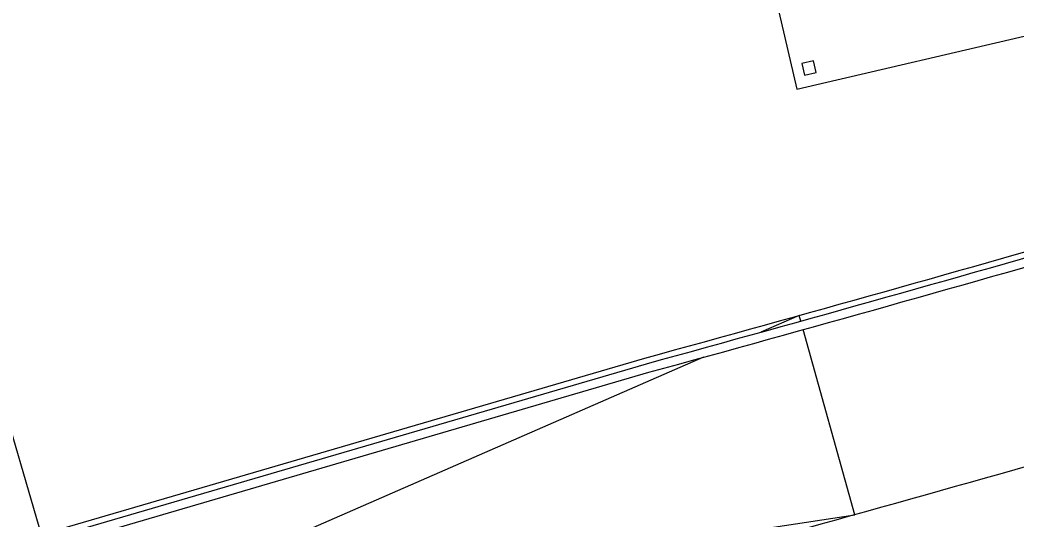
# Model space of a CAD drawing. Header units: millimetres. Extents: x 441061 to 442903, y 4515148 to 4515613.
# Drawn here: x 442312.259 to 442313.313, y 4515547.314 to 4515547.843 of the extents above; entities that cross this region are included whole.
import ezdxf

# ---------------------------------------------------------------- set-up
doc = ezdxf.new("R2010")
doc.units = ezdxf.units.MM
doc.linetypes.add('CONTINUA', pattern=[0])
doc.layers.add('01_mono BAJA', color=2, linetype='Continuous')
doc.layers.add('01_piscinas', color=254, linetype='Continuous')

# ---------------------------------------------------------------- blocks, each defined once
blk = doc.blocks.new('A$C6A825EFA')
at = {"layer": '01_mono BAJA', "color": 254}
for p, q in [((0, 3), (0, 0, 0)), ((0, 0, 0), (15.7, 0, 0))]:
    blk.add_line(p, q, dxfattribs=at)
at = {"layer": '01_mono BAJA', "color": 254, "elevation": 0}
blk.add_lwpolyline([(0.19, 0.2), (0.09, 0.2), (0.09, 0.1), (0.19, 0.1)], close=True, dxfattribs=at)
blk = doc.blocks.new('A$C21391103')
at = {"layer": '01_piscinas'}
for p, q in [((126.1849, 112.3025), (131.732, 93.3335)), ((138.155, 95.1394, 0), (138.1417, 95.1872)), ((138.6114, 93.5014, 0), (138.1751, 95.0672, 0)), ((131.655, 93.311), (136.835, 94.8258))]:
    blk.add_line(p, q, dxfattribs=at)
for points in [[(78.5187, 98.4452), (89.0397, 80.8531), (89.1594, 80.8875), (95.1259, 82.6194), (101.6263, 84.4959), (106.2174, 85.8212), (112.1265, 87.5016), (116.2241, 88.7094), (116.6605, 88.8384), (128.5543, 92.3525), (131.6276, 93.2513), (131.6705, 93.2638), (136.8501, 94.7785, 0.005835), (144.9303, 97.0989, -0.002257), (145.5161, 97.2446, -0.002318), (146.1172, 97.3882, -0.000234), (146.1324, 97.3918, -0.000109), (146.1607, 97.3984, -0.024811), (152.6844, 98.583, -0.026464), (159.712, 99.1724, -0.005162), (161.0881, 99.2006, -0.022759), (169.41, 98.9059), (174.4367, 98.5998), (190.3909, 97.6282)], [(78.4444, 98.4233), (89.005, 80.7651), (89.1802, 80.8154), (95.1468, 82.5473), (101.6471, 84.4238), (106.238, 85.7491), (112.1474, 87.4296), (116.2453, 88.6375), (116.6817, 88.7665), (128.5755, 92.2806), (131.6486, 93.1793), (131.6915, 93.1918), (136.8706, 94.7063, 0.005834), (144.9503, 97.0266, -0.002251), (145.5338, 97.1717, -0.002318), (146.1343, 97.3152, -0.000235), (146.1496, 97.3188, -0.000109), (146.1778, 97.3253, -0.024812), (152.6944, 98.5087, -0.026464), (159.7143, 99.0975, -0.005162), (161.0889, 99.1256, -0.022761), (169.4047, 98.8311), (174.4321, 98.5249), (190.389, 97.5532)]]:
    blk.add_lwpolyline(points, format="xyb", dxfattribs=at)
at = {"layer": '01_piscinas', "elevation": 0}
blk.add_lwpolyline([(147.6622, 95.9923, 0.004391), (146.5456, 95.742, 0.000109), (146.5191, 95.7359, 0.000253), (146.5042, 95.7324, 0.002322), (145.9173, 95.5921, 0.002118), (145.3817, 95.4592, -0.0058), (137.3123, 93.1421), (132.1461, 91.6313), (132.1032, 91.6188), (129.0323, 90.7207), (123.1071, 88.9701)], format="xyb", dxfattribs=at)
at = {"layer": '01_piscinas'}
for points in [[(138.1417, 95.1872), (137.8176, 95.0456)], [(137.3317, 94.8333), (131.9776, 92.4937), (138.6114, 93.5014)]]:
    blk.add_lwpolyline(points, dxfattribs=at)
blk.add_arc((41.4808, 442.0942), 360.1219, 285.354078, 286.691691, dxfattribs=at)
at = {"layer": '01_piscinas', "rotation": 13.11204975353741}
blk.add_blockref('A$C6A825EFA', (138.1219, 97.1023, 0), dxfattribs=at)

msp = doc.modelspace()

# ---------------------------------------------------------------- block references
at = {"layer": '01_piscinas', "color": 6, "linetype": 'CONTINUA', "xscale": 0.125, "yscale": 0.125, "zscale": 0.125}
msp.add_blockref('A$C21391103', (442295.8154, 4515535.6321), dxfattribs=at)

doc.saveas('drawing.dxf')
